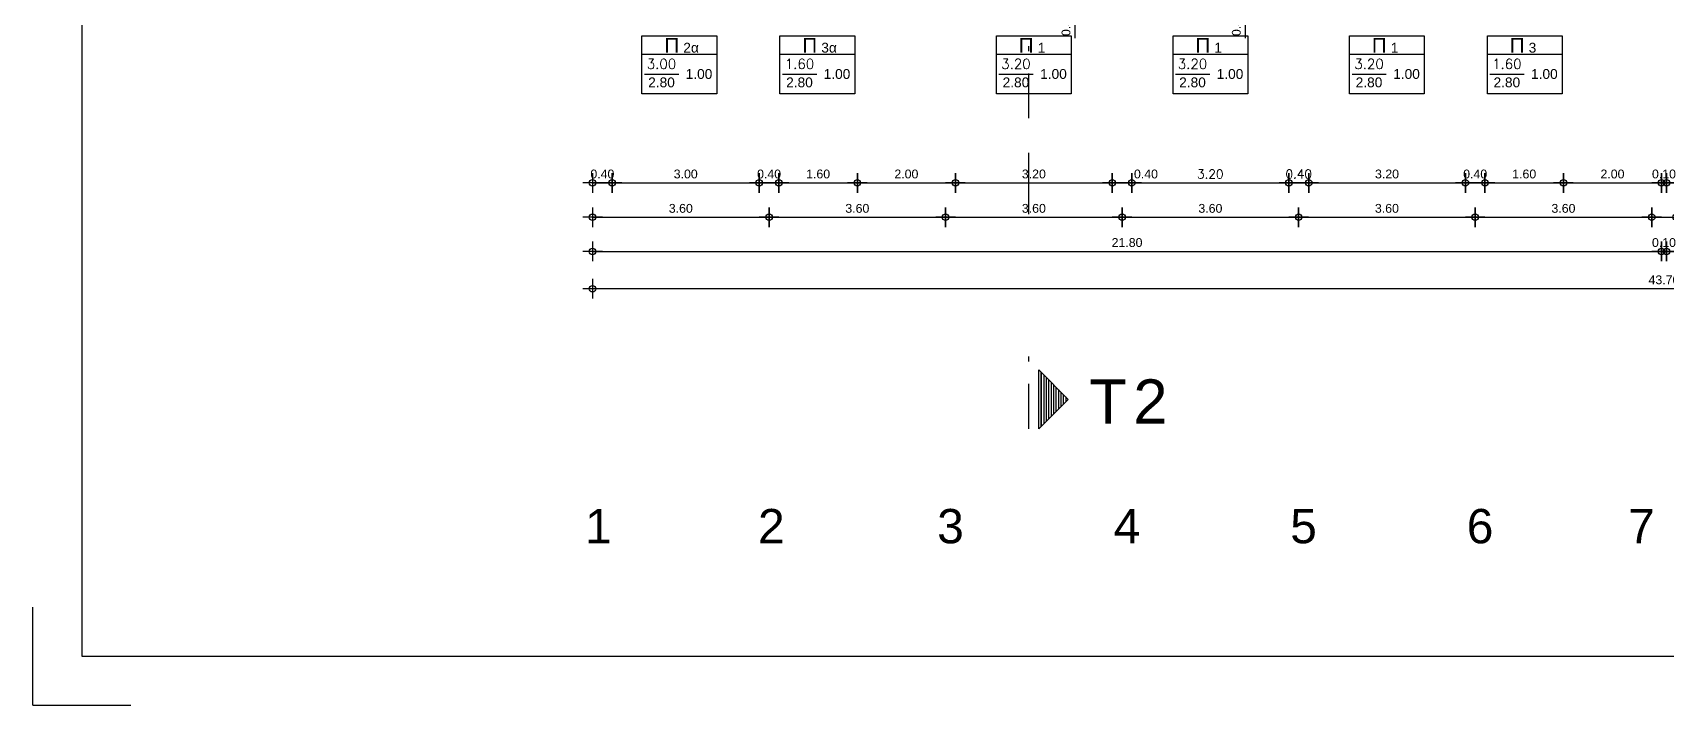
# Model space of a CAD drawing. Header units: metres. Extents: x 0 to 132, y -109 to 310.
# Drawn here: x 0 to 33.32, y 0 to 13.72 of the extents above; entities that cross this region are included whole.
import ezdxf

# ---------------------------------------------------------------- set-up
doc = ezdxf.new("R2010")
doc.units = ezdxf.units.M
doc.header["$LTSCALE"] = 0.036
doc.linetypes.add('DASHDOTX2', pattern=[50.8, 25.4, -12.7, 0, -12.7])
doc.layers.get('Defpoints').update_dxf_attribs({"color": 252})
for name, color, linetype in [('arxitektonika', 254, 'Continuous'), ('BORDER', 252, 'Continuous'), ('DIMBLK', 252, 'Continuous'), ('LAYER-ON', 252, 'Continuous'), ('MARKS', 252, 'Continuous')]:
    doc.layers.add(name, color=color, linetype=linetype)
doc.styles.add('COMU-N', font='arial.ttf')
doc.styles.get("Standard").update_dxf_attribs({"font": 'arial.ttf'})
doc.dimstyles.new('CADWDOT', dxfattribs={"dimscale": 0.1, "dimtxt": 1.8, "dimasz": 0.08, "dimexe": 2, "dimexo": 0, "dimgap": 0.09, "dimtad": 0, "dimrnd": 0.001, "dimzin": 0, "dimdsep": 46, "dimtxsty": 'Standard', "dimblk1": 'ARTDIM', "dimblk2": 'ARTDIM', "dimsah": 1, "dimcen": 0.09, "dimdle": 0.05, "dimse1": 1, "dimse2": 1, "dimadec": 0, "dimazin": 0, "dimtfac": 1, "dimtmove": 0, "dimatfit": 3, "dimldrblk": 'ARTDIM', "dimfxl": 2, "dimtvp": 0.9999, "dimtolj": 1, "dimtzin": 0, "dimarcsym": 0})

# ---------------------------------------------------------------- blocks, each defined once
blk = doc.blocks.new('art103')
at = {"layer": 'BORDER'}
for p, q in [((0.25, 14.6), (0.25, 0.25)), ((0.25, 0.25), (20.75, 0.25))]:
    blk.add_line(p, q, dxfattribs=at)
at = {"layer": 'MARKS'}
for q in [(0, 0.5), (0.5, 0)]:
    blk.add_line((0, 0), q, dxfattribs=at)
blk = doc.blocks.new('ARTDIM')
at = {"layer": 'DIMBLK'}
for p, q in [((-24.9975, 0), (24.9975, 0)), ((0, -24.9975), (0, 24.9975))]:
    blk.add_line(p, q, dxfattribs=at)
blk.add_circle((0, 0), 8.25, dxfattribs=at)
blk = doc.blocks.new('*D291')
at = {"layer": 'arxitektonika', "color": 0, "lineweight": -2}
blk.add_line((11.726, 15.218), (15.01, 15.218), dxfattribs=at)
at = {"layer": 'Defpoints', "color": 0, "transparency": 16777216}
for p in [(15.018, 15.218), (11.718, 12.678), (15.018, 12.678)]:
    blk.add_point(p, dxfattribs=at)
at = {"layer": 'arxitektonika', "color": 0, "lineweight": -2, "xscale": 0.008, "yscale": 0.008, "zscale": 0.008, "rotation": 180}
blk.add_blockref('ARTDIM', (11.718, 15.218), dxfattribs=at)
at = {"layer": 'arxitektonika', "color": 0, "lineweight": -2, "xscale": 0.008, "yscale": 0.008, "zscale": 0.008}
blk.add_blockref('ARTDIM', (15.018, 15.218), dxfattribs=at)
at = {"layer": 'arxitektonika', "color": 0, "insert": (13.706, 15.398), "char_height": 0.18, "attachment_point": 5}
blk.add_mtext('\\A1;3.30', dxfattribs=at)
blk = doc.blocks.new('*D306')
at = {"layer": 'arxitektonika', "color": 0, "lineweight": -2}
for p, q in [((21.254, 14.475), (21.254, 14.191)), ((21.254, 14.183), (21.254, 13.608))]:
    blk.add_line(p, q, dxfattribs=at)
at = {"layer": 'Defpoints', "color": 0, "transparency": 16777216}
for p in [(21.254, 14.483), (21.254, 14.183), (21.254, 14.183)]:
    blk.add_point(p, dxfattribs=at)
at = {"layer": 'arxitektonika', "color": 0, "lineweight": -2, "xscale": 0.008, "yscale": 0.008, "zscale": 0.008}
for p, rotation in [((21.254, 14.483), 90), ((21.254, 14.183), 270)]:
    blk.add_blockref('ARTDIM', p, dxfattribs=dict(at, rotation=rotation))
at = {"layer": 'arxitektonika', "color": 0, "insert": (21.074, 13.892), "char_height": 0.18, "attachment_point": 5, "rotation": 90}
blk.add_mtext('\\A1;0.30', dxfattribs=at)
blk = doc.blocks.new('*D216')
at = {"layer": 'arxitektonika', "color": 0, "lineweight": -2}
for p, q in [((24.728, 14.475), (24.728, 14.191)), ((24.728, 14.183), (24.728, 13.608))]:
    blk.add_line(p, q, dxfattribs=at)
at = {"layer": 'Defpoints', "color": 0, "transparency": 16777216}
for p in [(27.618, 14.483), (24.728, 14.183), (27.618, 14.183)]:
    blk.add_point(p, dxfattribs=at)
at = {"layer": 'arxitektonika', "color": 0, "lineweight": -2, "xscale": 0.008, "yscale": 0.008, "zscale": 0.008}
for p, rotation in [((24.728, 14.483), 90), ((24.728, 14.183), 270)]:
    blk.add_blockref('ARTDIM', p, dxfattribs=dict(at, rotation=rotation))
at = {"layer": 'arxitektonika', "color": 0, "insert": (24.548, 13.892), "char_height": 0.18, "attachment_point": 5, "rotation": 90}
blk.add_mtext('\\A1;0.30', dxfattribs=at)
blk = doc.blocks.new('*D94')
at = {"layer": 'arxitektonika', "color": 0, "lineweight": -2}
blk.add_line((11.826, 10.654), (14.81, 10.654), dxfattribs=at)
at = {"layer": 'Defpoints', "color": 0, "transparency": 16777216}
for p in [(14.818, 10.654), (11.818, 10.283), (14.818, 10.283)]:
    blk.add_point(p, dxfattribs=at)
at = {"layer": 'arxitektonika', "color": 0, "lineweight": -2, "xscale": 0.008, "yscale": 0.008, "zscale": 0.008, "rotation": 180}
blk.add_blockref('ARTDIM', (11.818, 10.654), dxfattribs=at)
at = {"layer": 'arxitektonika', "color": 0, "lineweight": -2, "xscale": 0.008, "yscale": 0.008, "zscale": 0.008}
blk.add_blockref('ARTDIM', (14.818, 10.654), dxfattribs=at)
at = {"layer": 'arxitektonika', "color": 0, "insert": (13.318, 10.834), "char_height": 0.18, "attachment_point": 5}
blk.add_mtext('\\A1;3.00', dxfattribs=at)
blk = doc.blocks.new('*D95')
at = {"layer": 'arxitektonika', "color": 0, "lineweight": -2}
blk.add_line((14.826, 10.654), (15.21, 10.654), dxfattribs=at)
at = {"layer": 'Defpoints', "color": 0, "transparency": 16777216}
for p in [(15.218, 10.654), (14.818, 10.283), (15.218, 10.283)]:
    blk.add_point(p, dxfattribs=at)
at = {"layer": 'arxitektonika', "color": 0, "lineweight": -2, "xscale": 0.008, "yscale": 0.008, "zscale": 0.008, "rotation": 180}
blk.add_blockref('ARTDIM', (14.818, 10.654), dxfattribs=at)
at = {"layer": 'arxitektonika', "color": 0, "lineweight": -2, "xscale": 0.008, "yscale": 0.008, "zscale": 0.008}
blk.add_blockref('ARTDIM', (15.218, 10.654), dxfattribs=at)
at = {"layer": 'arxitektonika', "color": 0, "insert": (15.018, 10.834), "char_height": 0.18, "attachment_point": 5}
blk.add_mtext('\\A1;0.40', dxfattribs=at)
blk = doc.blocks.new('*D99')
at = {"layer": 'arxitektonika', "color": 0, "lineweight": -2}
blk.add_line((11.426, 10.654), (11.81, 10.654), dxfattribs=at)
at = {"layer": 'Defpoints', "color": 0, "transparency": 16777216}
for p in [(11.818, 10.654), (11.418, 10.283), (11.818, 10.283)]:
    blk.add_point(p, dxfattribs=at)
at = {"layer": 'arxitektonika', "color": 0, "lineweight": -2, "xscale": 0.008, "yscale": 0.008, "zscale": 0.008, "rotation": 180}
blk.add_blockref('ARTDIM', (11.418, 10.654), dxfattribs=at)
at = {"layer": 'arxitektonika', "color": 0, "lineweight": -2, "xscale": 0.008, "yscale": 0.008, "zscale": 0.008}
blk.add_blockref('ARTDIM', (11.818, 10.654), dxfattribs=at)
at = {"layer": 'arxitektonika', "color": 0, "insert": (11.618, 10.834), "char_height": 0.18, "attachment_point": 5}
blk.add_mtext('\\A1;0.40', dxfattribs=at)
blk = doc.blocks.new('*D100')
at = {"layer": 'arxitektonika', "color": 0, "lineweight": -2}
blk.add_line((15.226, 10.654), (16.81, 10.654), dxfattribs=at)
at = {"layer": 'Defpoints', "color": 0, "transparency": 16777216}
for p in [(16.818, 10.654), (15.218, 10.283), (16.818, 10.283)]:
    blk.add_point(p, dxfattribs=at)
at = {"layer": 'arxitektonika', "color": 0, "lineweight": -2, "xscale": 0.008, "yscale": 0.008, "zscale": 0.008, "rotation": 180}
blk.add_blockref('ARTDIM', (15.218, 10.654), dxfattribs=at)
at = {"layer": 'arxitektonika', "color": 0, "lineweight": -2, "xscale": 0.008, "yscale": 0.008, "zscale": 0.008}
blk.add_blockref('ARTDIM', (16.818, 10.654), dxfattribs=at)
at = {"layer": 'arxitektonika', "color": 0, "insert": (16.018, 10.834), "char_height": 0.18, "attachment_point": 5}
blk.add_mtext('\\A1;1.60', dxfattribs=at)
blk = doc.blocks.new('*D101')
at = {"layer": 'arxitektonika', "color": 0, "lineweight": -2}
blk.add_line((16.826, 10.654), (18.81, 10.654), dxfattribs=at)
at = {"layer": 'Defpoints', "color": 0, "transparency": 16777216}
for p in [(18.818, 10.654), (16.818, 10.283), (18.818, 10.283)]:
    blk.add_point(p, dxfattribs=at)
at = {"layer": 'arxitektonika', "color": 0, "lineweight": -2, "xscale": 0.008, "yscale": 0.008, "zscale": 0.008, "rotation": 180}
blk.add_blockref('ARTDIM', (16.818, 10.654), dxfattribs=at)
at = {"layer": 'arxitektonika', "color": 0, "lineweight": -2, "xscale": 0.008, "yscale": 0.008, "zscale": 0.008}
blk.add_blockref('ARTDIM', (18.818, 10.654), dxfattribs=at)
at = {"layer": 'arxitektonika', "color": 0, "insert": (17.818, 10.834), "char_height": 0.18, "attachment_point": 5}
blk.add_mtext('\\A1;2.00', dxfattribs=at)
blk = doc.blocks.new('*D102')
at = {"layer": 'arxitektonika', "color": 0, "lineweight": -2}
blk.add_line((18.826, 10.654), (22.01, 10.654), dxfattribs=at)
at = {"layer": 'Defpoints', "color": 0, "transparency": 16777216}
for p in [(22.018, 10.654), (18.818, 10.283), (22.018, 10.283)]:
    blk.add_point(p, dxfattribs=at)
at = {"layer": 'arxitektonika', "color": 0, "lineweight": -2, "xscale": 0.008, "yscale": 0.008, "zscale": 0.008, "rotation": 180}
blk.add_blockref('ARTDIM', (18.818, 10.654), dxfattribs=at)
at = {"layer": 'arxitektonika', "color": 0, "lineweight": -2, "xscale": 0.008, "yscale": 0.008, "zscale": 0.008}
blk.add_blockref('ARTDIM', (22.018, 10.654), dxfattribs=at)
at = {"layer": 'arxitektonika', "color": 0, "insert": (20.418, 10.834), "char_height": 0.18, "attachment_point": 5}
blk.add_mtext('\\A1;3.20', dxfattribs=at)
blk = doc.blocks.new('*D103')
at = {"layer": 'arxitektonika', "color": 0, "lineweight": -2}
for p, q in [((22.026, 10.654), (22.405, 10.654)), ((22.413, 10.654), (22.987, 10.654))]:
    blk.add_line(p, q, dxfattribs=at)
at = {"layer": 'Defpoints', "color": 0, "transparency": 16777216}
for p in [(22.413, 10.654), (22.018, 10.283), (22.413, 10.283)]:
    blk.add_point(p, dxfattribs=at)
at = {"layer": 'arxitektonika', "color": 0, "lineweight": -2, "xscale": 0.008, "yscale": 0.008, "zscale": 0.008, "rotation": 180}
blk.add_blockref('ARTDIM', (22.018, 10.654), dxfattribs=at)
at = {"layer": 'arxitektonika', "color": 0, "lineweight": -2, "xscale": 0.008, "yscale": 0.008, "zscale": 0.008}
blk.add_blockref('ARTDIM', (22.413, 10.654), dxfattribs=at)
at = {"layer": 'arxitektonika', "color": 0, "insert": (22.704, 10.834), "char_height": 0.18, "attachment_point": 5}
blk.add_mtext('\\A1;0.40', dxfattribs=at)
blk = doc.blocks.new('*D104')
at = {"layer": 'arxitektonika', "color": 0, "lineweight": -2}
blk.add_line((22.421, 10.654), (25.61, 10.654), dxfattribs=at)
at = {"layer": 'Defpoints', "color": 0, "transparency": 16777216}
for p in [(25.618, 10.654), (22.413, 10.283), (25.618, 10.283)]:
    blk.add_point(p, dxfattribs=at)
at = {"layer": 'arxitektonika', "color": 0, "lineweight": -2, "xscale": 0.008, "yscale": 0.008, "zscale": 0.008, "rotation": 180}
blk.add_blockref('ARTDIM', (22.413, 10.654), dxfattribs=at)
at = {"layer": 'arxitektonika', "color": 0, "lineweight": -2, "xscale": 0.008, "yscale": 0.008, "zscale": 0.008}
blk.add_blockref('ARTDIM', (25.618, 10.654), dxfattribs=at)
at = {"layer": 'arxitektonika', "color": 0, "insert": (24.015, 10.834), "char_height": 0.18, "attachment_point": 5}
blk.add_mtext('\\A1;{\\Fcomplex.shx;3.20}', dxfattribs=at)
blk = doc.blocks.new('*D105')
at = {"layer": 'arxitektonika', "color": 0, "lineweight": -2}
blk.add_line((25.626, 10.654), (26.015, 10.654), dxfattribs=at)
at = {"layer": 'Defpoints', "color": 0, "transparency": 16777216}
for p in [(26.023, 10.654), (25.618, 10.283), (26.023, 10.283)]:
    blk.add_point(p, dxfattribs=at)
at = {"layer": 'arxitektonika', "color": 0, "lineweight": -2, "xscale": 0.008, "yscale": 0.008, "zscale": 0.008, "rotation": 180}
blk.add_blockref('ARTDIM', (25.618, 10.654), dxfattribs=at)
at = {"layer": 'arxitektonika', "color": 0, "lineweight": -2, "xscale": 0.008, "yscale": 0.008, "zscale": 0.008}
blk.add_blockref('ARTDIM', (26.023, 10.654), dxfattribs=at)
at = {"layer": 'arxitektonika', "color": 0, "insert": (25.82, 10.834), "char_height": 0.18, "attachment_point": 5}
blk.add_mtext('\\A1;{\\Fcomplex.shx;0.40}', dxfattribs=at)
blk = doc.blocks.new('*D106')
at = {"layer": 'arxitektonika', "color": 0, "lineweight": -2}
blk.add_line((26.031, 10.654), (29.21, 10.654), dxfattribs=at)
at = {"layer": 'Defpoints', "color": 0, "transparency": 16777216}
for p in [(29.218, 10.654), (26.023, 10.283), (29.218, 10.283)]:
    blk.add_point(p, dxfattribs=at)
at = {"layer": 'arxitektonika', "color": 0, "lineweight": -2, "xscale": 0.008, "yscale": 0.008, "zscale": 0.008, "rotation": 180}
blk.add_blockref('ARTDIM', (26.023, 10.654), dxfattribs=at)
at = {"layer": 'arxitektonika', "color": 0, "lineweight": -2, "xscale": 0.008, "yscale": 0.008, "zscale": 0.008}
blk.add_blockref('ARTDIM', (29.218, 10.654), dxfattribs=at)
at = {"layer": 'arxitektonika', "color": 0, "insert": (27.62, 10.834), "char_height": 0.18, "attachment_point": 5}
blk.add_mtext('\\A1;3.20', dxfattribs=at)
blk = doc.blocks.new('*D107')
at = {"layer": 'arxitektonika', "color": 0, "lineweight": -2}
blk.add_line((29.226, 10.654), (29.61, 10.654), dxfattribs=at)
at = {"layer": 'Defpoints', "color": 0, "transparency": 16777216}
for p in [(29.618, 10.654), (29.218, 10.283), (29.618, 10.283)]:
    blk.add_point(p, dxfattribs=at)
at = {"layer": 'arxitektonika', "color": 0, "lineweight": -2, "xscale": 0.008, "yscale": 0.008, "zscale": 0.008, "rotation": 180}
blk.add_blockref('ARTDIM', (29.218, 10.654), dxfattribs=at)
at = {"layer": 'arxitektonika', "color": 0, "lineweight": -2, "xscale": 0.008, "yscale": 0.008, "zscale": 0.008}
blk.add_blockref('ARTDIM', (29.618, 10.654), dxfattribs=at)
at = {"layer": 'arxitektonika', "color": 0, "insert": (29.418, 10.834), "char_height": 0.18, "attachment_point": 5}
blk.add_mtext('\\A1;0.40', dxfattribs=at)
blk = doc.blocks.new('*D108')
at = {"layer": 'arxitektonika', "color": 0, "lineweight": -2}
blk.add_line((29.626, 10.654), (31.21, 10.654), dxfattribs=at)
at = {"layer": 'Defpoints', "color": 0, "transparency": 16777216}
for p in [(31.218, 10.654), (29.618, 10.283), (31.218, 10.283)]:
    blk.add_point(p, dxfattribs=at)
at = {"layer": 'arxitektonika', "color": 0, "lineweight": -2, "xscale": 0.008, "yscale": 0.008, "zscale": 0.008, "rotation": 180}
blk.add_blockref('ARTDIM', (29.618, 10.654), dxfattribs=at)
at = {"layer": 'arxitektonika', "color": 0, "lineweight": -2, "xscale": 0.008, "yscale": 0.008, "zscale": 0.008}
blk.add_blockref('ARTDIM', (31.218, 10.654), dxfattribs=at)
at = {"layer": 'arxitektonika', "color": 0, "insert": (30.418, 10.834), "char_height": 0.18, "attachment_point": 5}
blk.add_mtext('\\A1;1.60', dxfattribs=at)
blk = doc.blocks.new('*D109')
at = {"layer": 'arxitektonika', "color": 0, "lineweight": -2}
blk.add_line((31.226, 10.654), (33.21, 10.654), dxfattribs=at)
at = {"layer": 'Defpoints', "color": 0, "transparency": 16777216}
for p in [(33.218, 10.654), (31.218, 10.283), (33.218, 10.283)]:
    blk.add_point(p, dxfattribs=at)
at = {"layer": 'arxitektonika', "color": 0, "lineweight": -2, "xscale": 0.008, "yscale": 0.008, "zscale": 0.008, "rotation": 180}
blk.add_blockref('ARTDIM', (31.218, 10.654), dxfattribs=at)
at = {"layer": 'arxitektonika', "color": 0, "lineweight": -2, "xscale": 0.008, "yscale": 0.008, "zscale": 0.008}
blk.add_blockref('ARTDIM', (33.218, 10.654), dxfattribs=at)
at = {"layer": 'arxitektonika', "color": 0, "insert": (32.218, 10.834), "char_height": 0.18, "attachment_point": 5}
blk.add_mtext('\\A1;2.00', dxfattribs=at)
blk = doc.blocks.new('*D110')
at = {"layer": 'arxitektonika', "color": 0, "lineweight": -2}
blk.add_line((33.226, 10.654), (33.31, 10.654), dxfattribs=at)
at = {"layer": 'Defpoints', "color": 0, "transparency": 16777216}
for p in [(33.218, 12.433), (33.318, 12.433), (33.318, 10.654)]:
    blk.add_point(p, dxfattribs=at)
at = {"layer": 'arxitektonika', "color": 0, "lineweight": -2, "xscale": 0.008, "yscale": 0.008, "zscale": 0.008, "rotation": 180}
blk.add_blockref('ARTDIM', (33.218, 10.654), dxfattribs=at)
at = {"layer": 'arxitektonika', "color": 0, "lineweight": -2, "xscale": 0.008, "yscale": 0.008, "zscale": 0.008}
blk.add_blockref('ARTDIM', (33.318, 10.654), dxfattribs=at)
at = {"layer": 'arxitektonika', "color": 0, "insert": (33.268, 10.834), "char_height": 0.18, "attachment_point": 5}
blk.add_mtext('\\A1;0.10', dxfattribs=at)
blk = doc.blocks.new('*D111')
at = {"layer": 'arxitektonika', "color": 0, "lineweight": -2}
for p, q in [((33.326, 10.654), (33.71, 10.654)), ((33.718, 10.654), (34.293, 10.654))]:
    blk.add_line(p, q, dxfattribs=at)
at = {"layer": 'Defpoints', "color": 0, "transparency": 16777216}
for p in [(33.718, 10.654), (33.318, 10.283), (33.718, 10.283)]:
    blk.add_point(p, dxfattribs=at)
at = {"layer": 'arxitektonika', "color": 0, "lineweight": -2, "xscale": 0.008, "yscale": 0.008, "zscale": 0.008, "rotation": 180}
blk.add_blockref('ARTDIM', (33.318, 10.654), dxfattribs=at)
at = {"layer": 'arxitektonika', "color": 0, "lineweight": -2, "xscale": 0.008, "yscale": 0.008, "zscale": 0.008}
blk.add_blockref('ARTDIM', (33.718, 10.654), dxfattribs=at)
at = {"layer": 'arxitektonika', "color": 0, "insert": (34.009, 10.834), "char_height": 0.18, "attachment_point": 5}
blk.add_mtext('\\A1;0.40', dxfattribs=at)
blk = doc.blocks.new('*D124')
at = {"layer": 'arxitektonika', "color": 0, "lineweight": -2}
blk.add_line((11.426, 9.256), (33.21, 9.256), dxfattribs=at)
at = {"layer": 'Defpoints', "color": 0, "transparency": 16777216}
for p in [(11.418, 11.417), (33.218, 11.417), (33.218, 9.256)]:
    blk.add_point(p, dxfattribs=at)
at = {"layer": 'arxitektonika', "color": 0, "lineweight": -2, "xscale": 0.008, "yscale": 0.008, "zscale": 0.008, "rotation": 180}
blk.add_blockref('ARTDIM', (11.418, 9.256), dxfattribs=at)
at = {"layer": 'arxitektonika', "color": 0, "lineweight": -2, "xscale": 0.008, "yscale": 0.008, "zscale": 0.008}
blk.add_blockref('ARTDIM', (33.218, 9.256), dxfattribs=at)
at = {"layer": 'arxitektonika', "color": 0, "insert": (22.318, 9.436), "char_height": 0.18, "attachment_point": 5}
blk.add_mtext('\\A1;21.80', dxfattribs=at)
blk = doc.blocks.new('*D125')
at = {"layer": 'arxitektonika', "color": 0, "lineweight": -2}
blk.add_line((33.226, 9.256), (33.31, 9.256), dxfattribs=at)
at = {"layer": 'Defpoints', "color": 0, "transparency": 16777216}
for p in [(33.218, 11.82), (33.318, 11.82), (33.318, 9.256)]:
    blk.add_point(p, dxfattribs=at)
at = {"layer": 'arxitektonika', "color": 0, "lineweight": -2, "xscale": 0.008, "yscale": 0.008, "zscale": 0.008, "rotation": 180}
blk.add_blockref('ARTDIM', (33.218, 9.256), dxfattribs=at)
at = {"layer": 'arxitektonika', "color": 0, "lineweight": -2, "xscale": 0.008, "yscale": 0.008, "zscale": 0.008}
blk.add_blockref('ARTDIM', (33.318, 9.256), dxfattribs=at)
at = {"layer": 'arxitektonika', "color": 0, "insert": (33.268, 9.436), "char_height": 0.18, "attachment_point": 5}
blk.add_mtext('\\A1;0.10', dxfattribs=at)
blk = doc.blocks.new('*D126')
at = {"layer": 'arxitektonika', "color": 0, "lineweight": -2}
blk.add_line((33.326, 9.256), (55.11, 9.256), dxfattribs=at)
at = {"layer": 'Defpoints', "color": 0, "transparency": 16777216}
for p in [(33.318, 12.035), (55.118, 12.035), (55.118, 9.256)]:
    blk.add_point(p, dxfattribs=at)
at = {"layer": 'arxitektonika', "color": 0, "lineweight": -2, "xscale": 0.008, "yscale": 0.008, "zscale": 0.008, "rotation": 180}
blk.add_blockref('ARTDIM', (33.318, 9.256), dxfattribs=at)
at = {"layer": 'arxitektonika', "color": 0, "lineweight": -2, "xscale": 0.008, "yscale": 0.008, "zscale": 0.008}
blk.add_blockref('ARTDIM', (55.118, 9.256), dxfattribs=at)
at = {"layer": 'arxitektonika', "color": 0, "insert": (44.218, 9.436), "char_height": 0.18, "attachment_point": 5}
blk.add_mtext('\\A1;21.80', dxfattribs=at)
blk = doc.blocks.new('*D127')
at = {"layer": 'arxitektonika', "color": 0, "lineweight": -2}
blk.add_line((55.11, 8.496), (11.426, 8.496), dxfattribs=at)
at = {"layer": 'Defpoints', "color": 0, "transparency": 16777216}
for p in [(11.418, 12.035), (55.118, 12.035), (11.418, 8.496)]:
    blk.add_point(p, dxfattribs=at)
at = {"layer": 'arxitektonika', "color": 0, "lineweight": -2, "xscale": 0.008, "yscale": 0.008, "zscale": 0.008, "rotation": 180}
blk.add_blockref('ARTDIM', (11.418, 8.496), dxfattribs=at)
at = {"layer": 'arxitektonika', "color": 0, "lineweight": -2, "xscale": 0.008, "yscale": 0.008, "zscale": 0.008}
blk.add_blockref('ARTDIM', (55.118, 8.496), dxfattribs=at)
at = {"layer": 'arxitektonika', "color": 0, "insert": (33.268, 8.676), "char_height": 0.18, "attachment_point": 5}
blk.add_mtext('\\A1;43.70', dxfattribs=at)
blk = doc.blocks.new('*D169')
at = {"layer": 'arxitektonika', "color": 0, "lineweight": -2}
blk.add_line((11.426, 9.953), (15.01, 9.953), dxfattribs=at)
at = {"layer": 'Defpoints', "color": 0, "transparency": 16777216}
for p in [(15.018, 9.953), (11.418, 4.383), (15.018, 4.383)]:
    blk.add_point(p, dxfattribs=at)
at = {"layer": 'arxitektonika', "color": 0, "lineweight": -2, "xscale": 0.008, "yscale": 0.008, "zscale": 0.008, "rotation": 180}
blk.add_blockref('ARTDIM', (11.418, 9.953), dxfattribs=at)
at = {"layer": 'arxitektonika', "color": 0, "lineweight": -2, "xscale": 0.008, "yscale": 0.008, "zscale": 0.008}
blk.add_blockref('ARTDIM', (15.018, 9.953), dxfattribs=at)
at = {"layer": 'arxitektonika', "color": 0, "insert": (13.218, 10.133), "char_height": 0.18, "attachment_point": 5}
blk.add_mtext('\\A1;3.60', dxfattribs=at)
blk = doc.blocks.new('*D170')
at = {"layer": 'arxitektonika', "color": 0, "lineweight": -2}
blk.add_line((15.026, 9.953), (18.61, 9.953), dxfattribs=at)
at = {"layer": 'Defpoints', "color": 0, "transparency": 16777216}
for p in [(18.618, 9.953), (15.018, 4.383), (18.618, 4.383)]:
    blk.add_point(p, dxfattribs=at)
at = {"layer": 'arxitektonika', "color": 0, "lineweight": -2, "xscale": 0.008, "yscale": 0.008, "zscale": 0.008, "rotation": 180}
blk.add_blockref('ARTDIM', (15.018, 9.953), dxfattribs=at)
at = {"layer": 'arxitektonika', "color": 0, "lineweight": -2, "xscale": 0.008, "yscale": 0.008, "zscale": 0.008}
blk.add_blockref('ARTDIM', (18.618, 9.953), dxfattribs=at)
at = {"layer": 'arxitektonika', "color": 0, "insert": (16.818, 10.133), "char_height": 0.18, "attachment_point": 5}
blk.add_mtext('\\A1;3.60', dxfattribs=at)
blk = doc.blocks.new('*D171')
at = {"layer": 'arxitektonika', "color": 0, "lineweight": -2}
blk.add_line((18.626, 9.953), (22.21, 9.953), dxfattribs=at)
at = {"layer": 'Defpoints', "color": 0, "transparency": 16777216}
for p in [(22.218, 9.953), (18.618, 4.383), (22.218, 4.383)]:
    blk.add_point(p, dxfattribs=at)
at = {"layer": 'arxitektonika', "color": 0, "lineweight": -2, "xscale": 0.008, "yscale": 0.008, "zscale": 0.008, "rotation": 180}
blk.add_blockref('ARTDIM', (18.618, 9.953), dxfattribs=at)
at = {"layer": 'arxitektonika', "color": 0, "lineweight": -2, "xscale": 0.008, "yscale": 0.008, "zscale": 0.008}
blk.add_blockref('ARTDIM', (22.218, 9.953), dxfattribs=at)
at = {"layer": 'arxitektonika', "color": 0, "insert": (20.418, 10.133), "char_height": 0.18, "attachment_point": 5}
blk.add_mtext('\\A1;3.60', dxfattribs=at)
blk = doc.blocks.new('*D172')
at = {"layer": 'arxitektonika', "color": 0, "lineweight": -2}
blk.add_line((22.226, 9.953), (25.81, 9.953), dxfattribs=at)
at = {"layer": 'Defpoints', "color": 0, "transparency": 16777216}
for p in [(25.818, 9.953), (22.218, 4.383), (25.818, 4.383)]:
    blk.add_point(p, dxfattribs=at)
at = {"layer": 'arxitektonika', "color": 0, "lineweight": -2, "xscale": 0.008, "yscale": 0.008, "zscale": 0.008, "rotation": 180}
blk.add_blockref('ARTDIM', (22.218, 9.953), dxfattribs=at)
at = {"layer": 'arxitektonika', "color": 0, "lineweight": -2, "xscale": 0.008, "yscale": 0.008, "zscale": 0.008}
blk.add_blockref('ARTDIM', (25.818, 9.953), dxfattribs=at)
at = {"layer": 'arxitektonika', "color": 0, "insert": (24.018, 10.133), "char_height": 0.18, "attachment_point": 5}
blk.add_mtext('\\A1;3.60', dxfattribs=at)
blk = doc.blocks.new('*D173')
at = {"layer": 'arxitektonika', "color": 0, "lineweight": -2}
blk.add_line((25.826, 9.953), (29.41, 9.953), dxfattribs=at)
at = {"layer": 'Defpoints', "color": 0, "transparency": 16777216}
for p in [(29.418, 9.953), (25.818, 4.383), (29.418, 4.383)]:
    blk.add_point(p, dxfattribs=at)
at = {"layer": 'arxitektonika', "color": 0, "lineweight": -2, "xscale": 0.008, "yscale": 0.008, "zscale": 0.008, "rotation": 180}
blk.add_blockref('ARTDIM', (25.818, 9.953), dxfattribs=at)
at = {"layer": 'arxitektonika', "color": 0, "lineweight": -2, "xscale": 0.008, "yscale": 0.008, "zscale": 0.008}
blk.add_blockref('ARTDIM', (29.418, 9.953), dxfattribs=at)
at = {"layer": 'arxitektonika', "color": 0, "insert": (27.618, 10.133), "char_height": 0.18, "attachment_point": 5}
blk.add_mtext('\\A1;3.60', dxfattribs=at)
blk = doc.blocks.new('*D174')
at = {"layer": 'arxitektonika', "color": 0, "lineweight": -2}
blk.add_line((29.426, 9.953), (33.01, 9.953), dxfattribs=at)
at = {"layer": 'Defpoints', "color": 0, "transparency": 16777216}
for p in [(33.018, 9.953), (29.418, 4.383), (33.018, 4.383)]:
    blk.add_point(p, dxfattribs=at)
at = {"layer": 'arxitektonika', "color": 0, "lineweight": -2, "xscale": 0.008, "yscale": 0.008, "zscale": 0.008, "rotation": 180}
blk.add_blockref('ARTDIM', (29.418, 9.953), dxfattribs=at)
at = {"layer": 'arxitektonika', "color": 0, "lineweight": -2, "xscale": 0.008, "yscale": 0.008, "zscale": 0.008}
blk.add_blockref('ARTDIM', (33.018, 9.953), dxfattribs=at)
at = {"layer": 'arxitektonika', "color": 0, "insert": (31.218, 10.133), "char_height": 0.18, "attachment_point": 5}
blk.add_mtext('\\A1;3.60', dxfattribs=at)
blk = doc.blocks.new('*D175')
at = {"layer": 'arxitektonika', "color": 0, "lineweight": -2}
for p, q in [((33.026, 9.953), (33.51, 9.953)), ((33.518, 9.953), (34.093, 9.953))]:
    blk.add_line(p, q, dxfattribs=at)
at = {"layer": 'Defpoints', "color": 0, "transparency": 16777216}
for p in [(33.518, 9.953), (33.018, 4.383), (33.518, 4.383)]:
    blk.add_point(p, dxfattribs=at)
at = {"layer": 'arxitektonika', "color": 0, "lineweight": -2, "xscale": 0.008, "yscale": 0.008, "zscale": 0.008, "rotation": 180}
blk.add_blockref('ARTDIM', (33.018, 9.953), dxfattribs=at)
at = {"layer": 'arxitektonika', "color": 0, "lineweight": -2, "xscale": 0.008, "yscale": 0.008, "zscale": 0.008}
blk.add_blockref('ARTDIM', (33.518, 9.953), dxfattribs=at)
at = {"layer": 'arxitektonika', "color": 0, "insert": (33.809, 10.133), "char_height": 0.18, "attachment_point": 5}
blk.add_mtext('\\A1;0.50', dxfattribs=at)

msp = doc.modelspace()

# ---------------------------------------------------------------- linework, layer by layer
at = {"layer": 'arxitektonika', "linetype": 'DASHDOTX2'}
for p, q in [((20.318, 11.971), (20.318, 15.349)), ((20.318, 5.639), (20.318, 7.208))]:
    msp.add_line(p, q, dxfattribs=at)
at = {"layer": 'arxitektonika'}
for p, q in [((13.951, 13.273), (12.426, 13.273)), ((16.765, 13.273), (15.24, 13.273)), ((21.181, 13.273), (19.656, 13.273)), ((24.781, 13.273), (23.256, 13.273)), ((28.381, 13.273), (26.856, 13.273)), ((31.191, 13.273), (29.666, 13.273)), ((12.476, 12.873), (13.176, 12.873)), ((15.29, 12.873), (15.99, 12.873)), ((19.706, 12.873), (20.406, 12.873)), ((23.306, 12.873), (24.006, 12.873)), ((26.906, 12.873), (27.606, 12.873)), ((29.716, 12.873), (30.416, 12.873)), ((20.318, 10.019), (20.318, 11.264)), ((21.118, 6.239), (20.518, 6.839)), ((20.518, 6.239), (20.518, 6.839)), ((20.568, 6.789), (20.568, 5.689)), ((20.568, 5.689), (20.568, 6.789)), ((20.568, 6.789), (20.568, 5.689)), ((20.618, 6.739), (20.618, 5.739)), ((20.668, 6.689), (20.668, 5.789)), ((20.718, 6.639), (20.718, 5.839)), ((20.768, 6.589), (20.768, 5.889)), ((20.818, 6.539), (20.818, 5.939)), ((20.868, 6.489), (20.868, 5.989)), ((20.918, 6.439), (20.918, 6.039)), ((20.968, 6.389), (20.968, 6.089)), ((21.018, 6.339), (21.018, 6.139)), ((21.118, 6.239), (20.518, 5.639)), ((20.518, 5.639), (20.518, 6.239)), ((21.068, 6.289), (21.068, 6.189))]:
    msp.add_line(p, q, dxfattribs=at)
for points in [[(12.426, 13.65), (13.951, 13.65), (13.951, 12.473), (12.426, 12.473), (12.426, 13.65)], [(15.24, 13.65), (16.765, 13.65), (16.765, 12.473), (15.24, 12.473), (15.24, 13.65)], [(19.656, 13.65), (21.181, 13.65), (21.181, 12.473), (19.656, 12.473), (19.656, 13.65)], [(23.256, 13.65), (24.781, 13.65), (24.781, 12.473), (23.256, 12.473), (23.256, 13.65)], [(26.856, 13.65), (28.381, 13.65), (28.381, 12.473), (26.856, 12.473), (26.856, 13.65)], [(29.666, 13.65), (31.191, 13.65), (31.191, 12.473), (29.666, 12.473), (29.666, 13.65)]]:
    msp.add_lwpolyline(points, dxfattribs=at)

# ---------------------------------------------------------------- block references
at = {"layer": 'LAYER-ON', "xscale": 4, "yscale": 4, "zscale": 4}
msp.add_blockref('art103', (0, 0), dxfattribs=at)

# ---------------------------------------------------------------- texts
at = {"layer": 'arxitektonika', "style": 'COMU-N'}
for s, height, p in [('Π', 0.3, (12.882, 13.311)), ('2α', 0.2, (13.269, 13.311)), ('Π', 0.3, (15.696, 13.311)), ('3α', 0.2, (16.083, 13.311)), ('Π', 0.3, (20.111, 13.311)), ('1', 0.2, (20.498, 13.311)), ('Π', 0.3, (23.711, 13.311)), ('1', 0.2, (24.098, 13.311)), ('Π', 0.3, (27.311, 13.311)), ('1', 0.2, (27.698, 13.311)), ('Π', 0.3, (30.122, 13.311)), ('3', 0.2, (30.509, 13.311)), ('Τ', 0.9, (21.547, 5.747)), ('2', 0.9, (22.446, 5.747)), ('1', 0.7, (11.267, 3.304)), ('2', 0.7, (14.792, 3.304)), ('3', 0.7, (18.446, 3.304)), ('4', 0.7, (22.046, 3.304)), ('5', 0.7, (25.646, 3.304)), ('6', 0.7, (29.246, 3.304)), ('7', 0.7, (32.536, 3.304))]:
    msp.add_text(s, height=height, dxfattribs=at).set_placement(p)
at = {"layer": 'arxitektonika', "linetype": 'ByBlock', "char_height": 0.2, "attachment_point": 5, "style": 'COMU-N'}
for s, insert in [('{\\Fcomplex.shx;3.00}', (12.824, 13.08)), ('{\\Fcomplex.shx;1.60}', (15.638, 13.08)), ('{\\Fcomplex.shx;3.20}', (20.053, 13.08)), ('{\\Fcomplex.shx;3.20}', (23.653, 13.08)), ('{\\Fcomplex.shx;3.20}', (27.253, 13.08)), ('{\\Fcomplex.shx;1.60}', (30.064, 13.08)), ('2.80', (12.824, 12.702)), ('1.00', (13.589, 12.873)), ('2.80', (15.638, 12.702)), ('1.00', (16.403, 12.873)), ('2.80', (20.053, 12.702)), ('1.00', (20.818, 12.873)), ('2.80', (23.653, 12.702)), ('1.00', (24.418, 12.873)), ('2.80', (27.253, 12.702)), ('1.00', (28.018, 12.873)), ('2.80', (30.064, 12.702)), ('1.00', (30.829, 12.873))]:
    msp.add_mtext(s, dxfattribs=dict(at, insert=insert))

# ---------------------------------------------------------------- dimensions: what is measured, and where the dimension line sits
at = {"layer": 'arxitektonika'}
for base, p1, p2, picture, middle in [((15.018, 15.218), (11.718, 12.678), (15.018, 12.678), '*D291', (13.706, 15.218)), ((33.318, 10.654), (33.218, 12.433), (33.318, 12.433), '*D110', (33.268, 10.654)), ((33.318, 9.256), (33.218, 11.82), (33.318, 11.82), '*D125', (33.268, 9.256)), ((11.818, 10.654), (11.418, 10.283), (11.818, 10.283), '*D99', (11.618, 10.654)), ((15.218, 10.654), (14.818, 10.283), (15.218, 10.283), '*D95', (15.018, 10.654)), ((29.618, 10.654), (29.218, 10.283), (29.618, 10.283), '*D107', (29.418, 10.654))]:
    dim = msp.add_linear_dim(base=base, p1=p1, p2=p2, dimstyle='CADWDOT', dxfattribs=at)
    dim.commit()
    dim.dimension.update_dxf_attribs({"geometry": picture, "text_midpoint": middle, "dimtype": 160})
for base, p1, p2, picture, middle in [((21.254, 14.183), (21.254, 14.483), (21.254, 14.183), '*D306', (21.074, 13.892)), ((24.728, 14.183), (27.618, 14.483), (27.618, 14.183), '*D216', (24.548, 13.892))]:
    dim = msp.add_linear_dim(base=base, p1=p1, p2=p2, angle=90, dimstyle='CADWDOT', dxfattribs=at)
    dim.commit()
    dim.dimension.update_dxf_attribs({"geometry": picture, "text_midpoint": middle})
for base, p1, p2, picture, middle in [((11.418, 8.496), (55.118, 12.035), (11.418, 12.035), '*D127', (33.268, 8.676)), ((55.118, 9.256), (33.318, 12.035), (55.118, 12.035), '*D126', (44.218, 9.436)), ((33.218, 9.256), (11.418, 11.417), (33.218, 11.417), '*D124', (22.318, 9.436)), ((14.818, 10.654), (11.818, 10.283), (14.818, 10.283), '*D94', (13.318, 10.834)), ((16.818, 10.654), (15.218, 10.283), (16.818, 10.283), '*D100', (16.018, 10.834)), ((18.818, 10.654), (16.818, 10.283), (18.818, 10.283), '*D101', (17.818, 10.834)), ((22.018, 10.654), (18.818, 10.283), (22.018, 10.283), '*D102', (20.418, 10.834)), ((22.4128, 10.654), (22.0182, 10.283), (22.4128, 10.283), '*D103', (22.7041, 10.834)), ((29.2182, 10.654), (26.0228, 10.283), (29.2182, 10.283), '*D106', (27.6205, 10.834)), ((31.218, 10.654), (29.618, 10.283), (31.218, 10.283), '*D108', (30.418, 10.834)), ((33.218, 10.654), (31.218, 10.283), (33.218, 10.283), '*D109', (32.218, 10.834)), ((33.718, 10.654), (33.318, 10.283), (33.718, 10.283), '*D111', (34.009, 10.834)), ((15.018, 9.953), (11.418, 4.383), (15.018, 4.383), '*D169', (13.218, 10.133)), ((18.618, 9.953), (15.018, 4.383), (18.618, 4.383), '*D170', (16.818, 10.133)), ((22.218, 9.953), (18.618, 4.383), (22.218, 4.383), '*D171', (20.418, 10.133)), ((25.818, 9.953), (22.218, 4.383), (25.818, 4.383), '*D172', (24.018, 10.133)), ((29.418, 9.953), (25.818, 4.383), (29.418, 4.383), '*D173', (27.618, 10.133)), ((33.018, 9.953), (29.418, 4.383), (33.018, 4.383), '*D174', (31.218, 10.133)), ((33.518, 9.953), (33.018, 4.383), (33.518, 4.383), '*D175', (33.809, 10.133))]:
    dim = msp.add_linear_dim(base=base, p1=p1, p2=p2, dimstyle='CADWDOT', dxfattribs=at)
    dim.commit()
    dim.dimension.update_dxf_attribs({"geometry": picture, "text_midpoint": middle})
dim = msp.add_linear_dim(base=(25.618, 10.654), p1=(22.413, 10.283), p2=(25.618, 10.283), text='{\\Fcomplex.shx;3.20}', dimstyle='CADWDOT', dxfattribs=at)
dim.commit()
dim.dimension.update_dxf_attribs({"geometry": '*D104', "text_midpoint": (24.015, 10.834)})
dim = msp.add_linear_dim(base=(26.023, 10.654), p1=(25.618, 10.283), p2=(26.023, 10.283), text='{\\Fcomplex.shx;0.40}', dimstyle='CADWDOT', dxfattribs=at)
dim.commit()
dim.dimension.update_dxf_attribs({"geometry": '*D105', "text_midpoint": (25.82, 10.654), "dimtype": 160})

doc.saveas('drawing.dxf')
